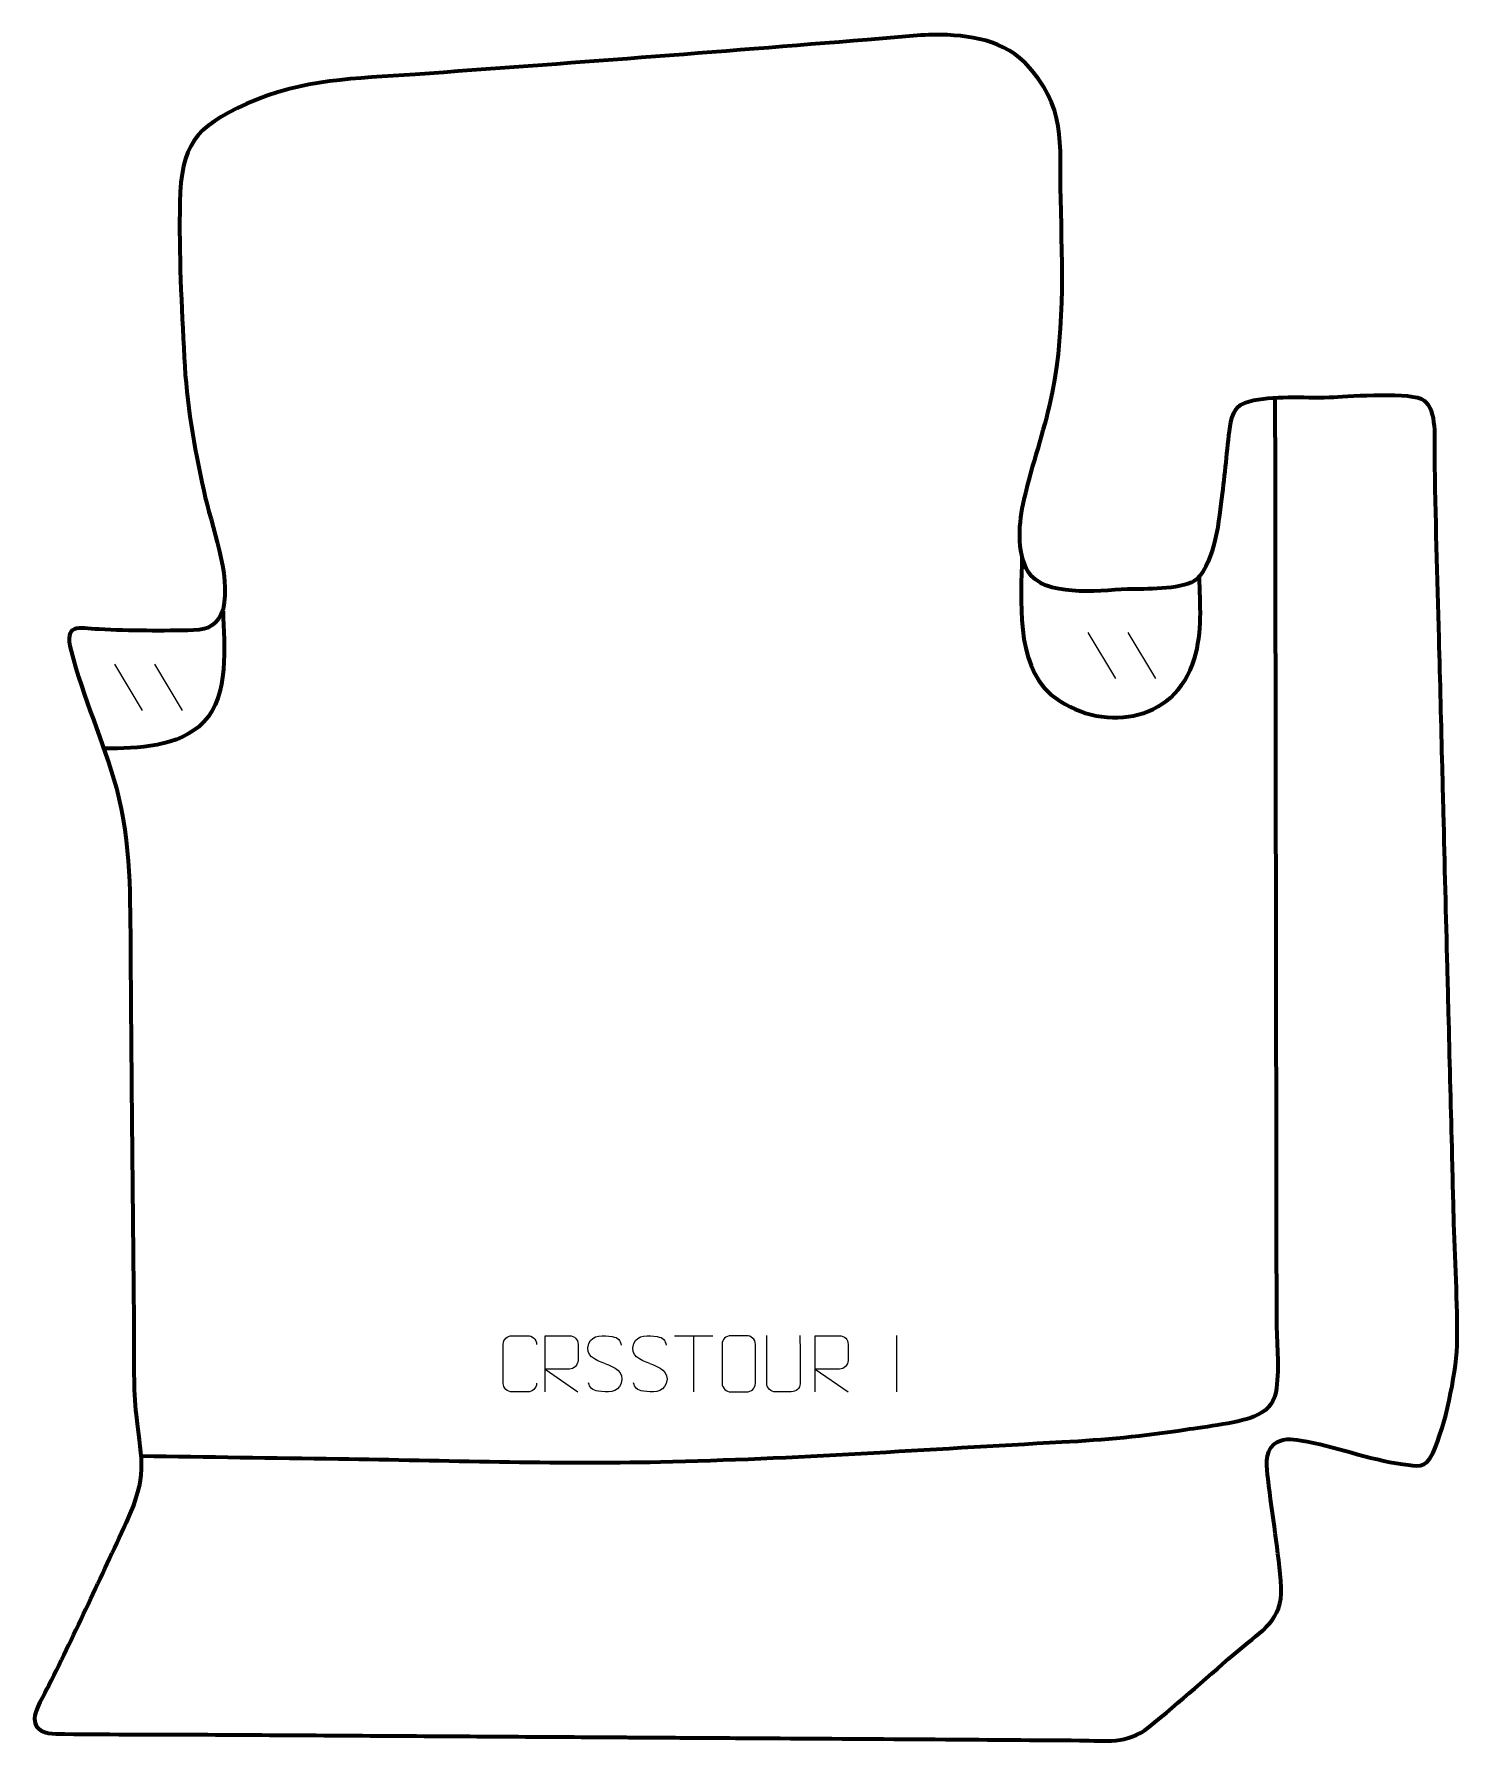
# Model space of a CAD drawing. Header units: millimetres. Extents: x -238 to 395, y -322 to 438.
import ezdxf

# ---------------------------------------------------------------- set-up
doc = ezdxf.new("R2010")
doc.units = ezdxf.units.MM
doc.header["$MEASUREMENT"] = 0
doc.layers.add('layer 2', color=7, linetype='Continuous')
doc.layers.add('layer 3', color=7, linetype='Continuous')

msp = doc.modelspace()

# ---------------------------------------------------------------- linework, layer by layer
at = {"layer": 'layer 2', "color": 142, "lineweight": 158}
for points, knots in [([(313.5, 276.0493), (313.6172, 202.9135), (313.7343, 129.7777), (313.8514, 56.6419), (313.8514, 56.6419), (313.8942, 29.9865), (313.9369, 3.3311), (313.9795, -23.3244), (313.9795, -23.3244), (314.0062, -39.9839), (314.0329, -56.6436), (314.0596, -73.3032), (314.0596, -73.3032), (314.0916, -93.2948), (314.1236, -113.2863), (314.1556, -133.2779), (314.1556, -133.2779), (314.3389, -142.8846), (315.3689, -154.1077), (314.216, -163.5302), (314.216, -163.5302), (313.3604, -169.4533), (311.1824, -172.7168), (305.7774, -175.4408), (305.7774, -175.4408), (298.7097, -179.0028), (282.2539, -180.7501), (273.8457, -182.0624), (273.8457, -182.0624), (255.204, -184.9719), (237.6992, -186.5647), (218.8794, -187.5675), (218.8794, -187.5675), (159.5329, -190.7332), (99.8545, -195.1029), (40.4608, -196.3989), (40.4608, -196.3989), (-7.1844, -197.4384), (-54.8405, -195.7389), (-102.4794, -195.0645), (-102.4794, -195.0645), (-131.6679, -194.6564), (-160.8557, -194.2011), (-190.0434, -193.7394)], [0, 0, 0, 0, 0.08333333, 0.08333333, 0.08333333, 0.08333333, 0.16666667, 0.16666667, 0.16666667, 0.16666667, 0.25, 0.25, 0.25, 0.25, 0.33333333, 0.33333333, 0.33333333, 0.33333333, 0.41666667, 0.41666667, 0.41666667, 0.41666667, 0.5, 0.5, 0.5, 0.5, 0.58333333, 0.58333333, 0.58333333, 0.58333333, 0.66666667, 0.66666667, 0.66666667, 0.66666667, 0.75, 0.75, 0.75, 0.75, 0.83333333, 0.83333333, 0.83333333, 0.83333333, 1, 1, 1, 1]), ([(201.0947, 205.9817), (200.8756, 186.7894), (197.9913, 158.6882), (213.8816, 144.6617), (213.8816, 144.6617), (235.4486, 127.2872), (269.1306, 131.5004), (277.7815, 160.5641), (277.7815, 160.5641), (281.2854, 172.5962), (280.3535, 184.577), (279.9144, 196.8842)], [0, 0, 0, 0, 0.25, 0.25, 0.25, 0.25, 0.5, 0.5, 0.5, 0.5, 1, 1, 1, 1]), ([(-153.8112, 181.7177), (-153.5365, 166.0286), (-150.7342, 144.5429), (-162.5489, 132.2882), (-162.5489, 132.2882), (-173.2563, 121.182), (-191.8982, 120.6977), (-206.3301, 120.6483)], [0, 0, 0, 0, 0.33333333, 0.33333333, 0.33333333, 0.33333333, 1, 1, 1, 1])]:
    msp.add_open_spline(points, degree=3, knots=knots, dxfattribs=at)
at = {"layer": 'layer 3', "color": 22, "lineweight": 158}
msp.add_open_spline([(159.6018, 437.75), (174.3929, 437.983), (191.0709, 436.5097), (202.175, 425.5981), (202.175, 425.5981), (221.1914, 405.5603), (217.7875, 390.0703), (218.3402, 364.7822), (218.3402, 364.7822), (219.0074, 334.3898), (220.5075, 303.0427), (213.499, 273.2575), (213.499, 273.2575), (209.9465, 258.5279), (204.8543, 243.9107), (201.631, 229.2242), (201.631, 229.2242), (199.6586, 219.276), (198.5268, 205.9118), (205.1402, 197.3976), (205.1402, 197.3976), (215.0815, 187.4084), (237.3933, 191.2721), (250.5091, 191.4347), (250.5091, 191.4347), (257.3469, 191.5195), (273.674, 191.386), (278.786, 195.8924), (278.786, 195.8924), (287.0724, 204.1015), (288.6378, 222.5779), (290.0915, 233.8274), (290.0915, 233.8274), (291.4624, 244.4353), (292.0936, 255.0849), (293.7962, 265.6623), (293.7962, 265.6623), (295.1255, 272.0428), (297.8054, 273.942), (304.0429, 275.2212), (304.0429, 275.2212), (314.9569, 277.3865), (328.3669, 276.0846), (339.7266, 276.6437), (339.7266, 276.6437), (347.4774, 277.0497), (374.422, 279.1022), (379.8777, 275.1723), (379.8777, 275.1723), (385.675, 270.6571), (384.4745, 257.8049), (384.5351, 251.0638), (384.5351, 251.0638), (384.7785, 223.9898), (385.759, 196.746), (386.4444, 169.6613), (386.4444, 169.6613), (386.9289, 150.5158), (387.4135, 131.3704), (387.8979, 112.2249), (387.8979, 112.2249), (388.0664, 105.5656), (388.2349, 98.9064), (388.4035, 92.2471), (388.4035, 92.2471), (388.9849, 69.2726), (389.5662, 46.2981), (390.1477, 23.3236), (390.1477, 23.3236), (390.3162, 16.6643), (390.4847, 10.005), (390.6533, 3.3457), (390.6533, 3.3457), (391.1588, -16.6321), (391.6643, -36.6099), (392.1699, -56.5877), (392.1699, -56.5877), (392.3384, -63.247), (392.507, -69.9063), (392.6755, -76.5656), (392.6755, -76.5656), (392.7598, -79.8953), (392.844, -83.2249), (392.9283, -86.5545), (392.9283, -86.5545), (393.4404, -105.7614), (394.7405, -125.4113), (394.472, -144.5748), (394.472, -144.5748), (393.6355, -158.7207), (389.376, -179.6817), (383.6029, -192.5767), (383.6029, -192.5767), (380.3741, -199.4338), (376.9279, -198.1417), (370.3228, -197.2774), (370.3228, -197.2774), (354.8825, -195.257), (340.1768, -189.139), (324.9621, -186.7174), (324.9621, -186.7174), (320.6971, -186.0386), (316.5965, -185.5821), (312.9442, -188.4217), (312.9442, -188.4217), (308.8122, -191.9555), (309.9562, -199.052), (310.4547, -203.8819), (310.4547, -203.8819), (312.2353, -219.8415), (315.2953, -236.1586), (316.2894, -252.1145), (316.2894, -252.1145), (316.8532, -266.4764), (307.776, -271.2315), (297.9934, -279.523), (297.9934, -279.523), (284.4743, -290.9815), (271.3456, -302.864), (257.5969, -314.0585), (257.5969, -314.0585), (247.6627, -321.9624), (238.4955, -320.0325), (226.7116, -319.9917), (226.7116, -319.9917), (206.8861, -319.9231), (187.0224, -319.6882), (167.1907, -319.5604), (167.1907, -319.5604), (142.711, -319.4027), (118.2315, -319.2449), (93.7519, -319.0872), (93.7519, -319.0872), (90.4214, -319.0657), (87.0908, -319.0442), (83.7603, -319.0228), (83.7603, -319.0228), (77.0992, -318.9799), (70.4381, -318.937), (63.777, -318.8941), (63.777, -318.8941), (53.9519, -318.8307), (44.1267, -318.7674), (34.3016, -318.7041), (34.3016, -318.7041), (31.3041, -318.6848), (28.3066, -318.6655), (25.3091, -318.6462), (25.3091, -318.6462), (21.9786, -318.6247), (18.648, -318.6032), (15.3175, -318.5817), (15.3175, -318.5817), (11.9869, -318.5603), (8.6564, -318.5388), (5.3258, -318.5174), (5.3258, -318.5174), (-11.1605, -318.4112), (-27.6467, -318.3049), (-44.133, -318.1987), (-44.133, -318.1987), (-47.4635, -318.1772), (-50.7941, -318.1558), (-54.1246, -318.1343), (-54.1246, -318.1343), (-90.7607, -317.8982), (-127.3967, -317.6621), (-164.0329, -317.426), (-164.0329, -317.426), (-185.3676, -317.29), (-206.8108, -317.4315), (-228.1273, -317.0989), (-228.1273, -317.0989), (-232.6746, -316.9821), (-237.3768, -315.959), (-237.5855, -310.4443), (-237.5855, -310.4443), (-237.7255, -306.7415), (-233.0811, -299.2506), (-231.2693, -295.6438), (-231.2693, -295.6438), (-219.3385, -271.8152), (-208.1149, -247.4305), (-196.8441, -223.2715), (-196.8441, -223.2715), (-187.2684, -201.5784), (-190.02, -197.7594), (-192.4797, -175.4086), (-192.4797, -175.4086), (-193.749, -163.8756), (-193.3338, -151.0982), (-193.436, -139.4115), (-193.436, -139.4115), (-193.7847, -99.6214), (-194.2333, -59.8329), (-194.5652, -20.0423), (-194.5652, -20.0423), (-194.6736, -7.054), (-194.7819, 5.9344), (-194.8903, 18.9226), (-194.8903, 18.9226), (-194.9181, 22.253), (-194.9459, 25.5833), (-194.9736, 28.9137), (-194.9736, 28.9137), (-195.1268, 54.1016), (-194.6691, 78.4035), (-201.2266, 102.9846), (-201.2266, 102.9846), (-207.0634, 123.6235), (-215.9456, 143.4026), (-221.3469, 164.0698), (-221.3469, 164.0698), (-224.5735, 176.4159), (-218.2576, 174.1803), (-208.9021, 173.5993), (-208.9021, 173.5993), (-195.1611, 172.9781), (-180.6416, 172.7686), (-166.8989, 173.2187), (-166.8989, 173.2187), (-159.8747, 173.4488), (-156.2829, 175.7518), (-153.8361, 182.4963), (-153.8361, 182.4963), (-150.2154, 198.1448), (-159.069, 219.4832), (-162.4344, 235.1713), (-162.4344, 235.1713), (-166.7851, 255.4769), (-170.0117, 273.5416), (-171.1021, 294.3685), (-171.1021, 294.3685), (-172.2916, 317.0873), (-173.4811, 340.5864), (-173.0171, 363.312), (-173.0171, 363.312), (-172.4985, 388.7091), (-166.414, 396.7181), (-143.3884, 407.0351), (-143.3884, 407.0351), (-118.2883, 418.2164), (-95.1063, 418.2107), (-68.4067, 420.1227), (-68.4067, 420.1227), (-1.498, 424.979), (65.5125, 430.0072), (132.3661, 435.5438), (132.3661, 435.5438), (141.4453, 436.2958), (150.5119, 437.127), (159.6018, 437.75)], degree=3, knots=[0, 0, 0, 0, 0.015625, 0.015625, 0.015625, 0.015625, 0.03125, 0.03125, 0.03125, 0.03125, 0.046875, 0.046875, 0.046875, 0.046875, 0.0625, 0.0625, 0.0625, 0.0625, 0.078125, 0.078125, 0.078125, 0.078125, 0.09375, 0.09375, 0.09375, 0.09375, 0.109375, 0.109375, 0.109375, 0.109375, 0.125, 0.125, 0.125, 0.125, 0.140625, 0.140625, 0.140625, 0.140625, 0.15625, 0.15625, 0.15625, 0.15625, 0.171875, 0.171875, 0.171875, 0.171875, 0.1875, 0.1875, 0.1875, 0.1875, 0.203125, 0.203125, 0.203125, 0.203125, 0.21875, 0.21875, 0.21875, 0.21875, 0.234375, 0.234375, 0.234375, 0.234375, 0.25, 0.25, 0.25, 0.25, 0.265625, 0.265625, 0.265625, 0.265625, 0.28125, 0.28125, 0.28125, 0.28125, 0.296875, 0.296875, 0.296875, 0.296875, 0.3125, 0.3125, 0.3125, 0.3125, 0.328125, 0.328125, 0.328125, 0.328125, 0.34375, 0.34375, 0.34375, 0.34375, 0.359375, 0.359375, 0.359375, 0.359375, 0.375, 0.375, 0.375, 0.375, 0.390625, 0.390625, 0.390625, 0.390625, 0.40625, 0.40625, 0.40625, 0.40625, 0.421875, 0.421875, 0.421875, 0.421875, 0.4375, 0.4375, 0.4375, 0.4375, 0.453125, 0.453125, 0.453125, 0.453125, 0.46875, 0.46875, 0.46875, 0.46875, 0.484375, 0.484375, 0.484375, 0.484375, 0.5, 0.5, 0.5, 0.5, 0.515625, 0.515625, 0.515625, 0.515625, 0.53125, 0.53125, 0.53125, 0.53125, 0.546875, 0.546875, 0.546875, 0.546875, 0.5625, 0.5625, 0.5625, 0.5625, 0.578125, 0.578125, 0.578125, 0.578125, 0.59375, 0.59375, 0.59375, 0.59375, 0.609375, 0.609375, 0.609375, 0.609375, 0.625, 0.625, 0.625, 0.625, 0.640625, 0.640625, 0.640625, 0.640625, 0.65625, 0.65625, 0.65625, 0.65625, 0.671875, 0.671875, 0.671875, 0.671875, 0.6875, 0.6875, 0.6875, 0.6875, 0.703125, 0.703125, 0.703125, 0.703125, 0.71875, 0.71875, 0.71875, 0.71875, 0.734375, 0.734375, 0.734375, 0.734375, 0.75, 0.75, 0.75, 0.75, 0.765625, 0.765625, 0.765625, 0.765625, 0.78125, 0.78125, 0.78125, 0.78125, 0.796875, 0.796875, 0.796875, 0.796875, 0.8125, 0.8125, 0.8125, 0.8125, 0.828125, 0.828125, 0.828125, 0.828125, 0.84375, 0.84375, 0.84375, 0.84375, 0.859375, 0.859375, 0.859375, 0.859375, 0.875, 0.875, 0.875, 0.875, 0.890625, 0.890625, 0.890625, 0.890625, 0.90625, 0.90625, 0.90625, 0.90625, 0.921875, 0.921875, 0.921875, 0.921875, 0.9375, 0.9375, 0.9375, 0.9375, 0.953125, 0.953125, 0.953125, 0.953125, 0.96875, 0.96875, 0.96875, 0.96875, 1, 1, 1, 1], dxfattribs=at)
at = {"layer": 'layer 3', "color": 250, "lineweight": 9}
for points in [[(230.3552, 172.2456), (230.3552, 172.2456), (242.7195, 151.7013), (242.7195, 151.7013)], [(248.0851, 172.2456), (248.0851, 172.2456), (260.4494, 151.7013), (260.4494, 151.7013)], [(-202.0595, 158.1345), (-202.0595, 158.1345), (-189.6952, 137.5902), (-189.6952, 137.5902)], [(-184.3296, 158.1345), (-184.3296, 158.1345), (-171.9653, 137.5902), (-171.9653, 137.5902)], [(46.8068, -140.2514), (46.8068, -140.2514), (63.794, -140.2514), (63.794, -140.2514)], [(55.3006, -165.1814), (55.3006, -165.1814), (55.3006, -140.2279), (55.3006, -140.2279)], [(145.3971, -140.1887), (145.3971, -140.1887), (145.3971, -165.1628), (145.3971, -165.1628)]]:
    msp.add_open_spline(points, degree=3, dxfattribs=at)
for points, knots in [([(-14.4949, -161.3634), (-14.6347, -163.6868), (-16.3119, -165.1664), (-18.4596, -165.1772), (-18.4596, -165.1772), (-20.7915, -165.1768), (-23.1234, -165.1768), (-25.4549, -165.1772), (-25.4549, -165.1772), (-27.3799, -165.2826), (-29.352, -163.3981), (-29.3408, -161.3808), (-29.3408, -161.3808), (-29.3404, -155.6107), (-29.3404, -149.841), (-29.3408, -144.0717), (-29.3408, -144.0717), (-29.3366, -141.9336), (-27.5899, -140.2144), (-25.4375, -140.2279), (-25.4375, -140.2279), (-23.1118, -140.2279), (-20.7857, -140.2279), (-18.4596, -140.2279), (-18.4596, -140.2279), (-16.513, -140.1924), (-14.5216, -141.6839), (-14.4949, -144.1215)], [0, 0, 0, 0, 0.125, 0.125, 0.125, 0.125, 0.25, 0.25, 0.25, 0.25, 0.375, 0.375, 0.375, 0.375, 0.5, 0.5, 0.5, 0.5, 0.625, 0.625, 0.625, 0.625, 0.75, 0.75, 0.75, 0.75, 1, 1, 1, 1]), ([(-10.7912, -165.1777), (-10.7912, -165.1777), (-10.7912, -140.2242), (-10.7912, -140.2242), (-10.7912, -140.2242), (-7.1964, -140.2242), (-3.6009, -140.2242), (-0.0057, -140.2242), (-0.0057, -140.2242), (2.3196, -140.2619), (3.8769, -141.7519), (3.8728, -144.1183), (3.8728, -144.1183), (3.8724, -146.1538), (3.8724, -149.2132), (3.8728, -151.2492), (3.8728, -151.2492), (3.8663, -153.1247), (2.054, -155.0665), (0.0445, -155.0856), (0.0445, -155.0856), (0.0445, -155.0856), (-10.7912, -155.0856), (-10.7912, -155.0856), (-10.7912, -155.0856), (-10.7912, -155.0856), (3.8635, -165.1777), (3.8635, -165.1777)], [0, 0, 0, 0, 0.125, 0.125, 0.125, 0.125, 0.25, 0.25, 0.25, 0.25, 0.375, 0.375, 0.375, 0.375, 0.5, 0.5, 0.5, 0.5, 0.625, 0.625, 0.625, 0.625, 0.75, 0.75, 0.75, 0.75, 1, 1, 1, 1]), ([(15.815, -152.5314), (11.5667, -151.061), (6.6586, -149.2652), (8.6637, -143.7449), (8.6637, -143.7449), (10.1672, -139.605), (15.3808, -139.9935), (18.9844, -140.5946), (18.9844, -140.5946), (21.845, -141.0718), (22.7097, -142.285), (23.0203, -144.3691)], [0, 0, 0, 0, 0.25, 0.25, 0.25, 0.25, 0.5, 0.5, 0.5, 0.5, 1, 1, 1, 1]), ([(35.815, -152.5314), (31.5667, -151.061), (26.6586, -149.2652), (28.6637, -143.7449), (28.6637, -143.7449), (30.1672, -139.605), (35.3808, -139.9935), (38.9844, -140.5946), (38.9844, -140.5946), (41.845, -141.0718), (42.7097, -142.285), (43.0203, -144.3691)], [0, 0, 0, 0, 0.25, 0.25, 0.25, 0.25, 0.5, 0.5, 0.5, 0.5, 1, 1, 1, 1]), ([(71.7808, -140.2282), (74.1065, -140.2282), (76.4326, -140.2282), (78.7587, -140.2282), (78.7587, -140.2282), (80.7053, -140.1926), (82.6967, -141.6842), (82.7234, -144.1218), (82.7234, -144.1218), (82.723, -149.8687), (82.723, -155.616), (82.7234, -161.3637), (82.7234, -161.3637), (82.5836, -163.6871), (80.9064, -165.1667), (78.7587, -165.1775), (78.7587, -165.1775), (76.4268, -165.1771), (74.0949, -165.1771), (71.7634, -165.1775), (71.7634, -165.1775), (69.8384, -165.2829), (67.8663, -163.3984), (67.8775, -161.3811), (67.8775, -161.3811), (67.8778, -155.611), (67.8778, -149.8413), (67.8775, -144.072), (67.8775, -144.072), (67.8817, -141.9339), (69.6284, -140.2147), (71.7808, -140.2282)], [0, 0, 0, 0, 0.11111111, 0.11111111, 0.11111111, 0.11111111, 0.22222222, 0.22222222, 0.22222222, 0.22222222, 0.33333333, 0.33333333, 0.33333333, 0.33333333, 0.44444444, 0.44444444, 0.44444444, 0.44444444, 0.55555556, 0.55555556, 0.55555556, 0.55555556, 0.66666667, 0.66666667, 0.66666667, 0.66666667, 0.77777778, 0.77777778, 0.77777778, 0.77777778, 1, 1, 1, 1]), ([(102.4886, -140.1948), (102.4882, -145.7343), (102.584, -155.9361), (102.5844, -161.4765), (102.5844, -161.4765), (102.4446, -163.716), (100.7674, -165.1422), (98.6197, -165.1527), (98.6197, -165.1527), (96.2878, -165.1523), (93.9559, -165.1523), (91.6244, -165.1527), (91.6244, -165.1527), (89.6994, -165.2542), (87.7273, -163.4377), (87.7385, -161.4932), (87.7385, -161.4932), (87.7388, -155.9313), (87.8342, -145.7559), (87.8338, -140.1948)], [0, 0, 0, 0, 0.16666667, 0.16666667, 0.16666667, 0.16666667, 0.33333333, 0.33333333, 0.33333333, 0.33333333, 0.5, 0.5, 0.5, 0.5, 0.66666667, 0.66666667, 0.66666667, 0.66666667, 1, 1, 1, 1]), ([(109.2088, -165.1777), (109.2088, -165.1777), (109.2088, -140.2242), (109.2088, -140.2242), (109.2088, -140.2242), (112.8036, -140.2242), (116.3991, -140.2242), (119.9943, -140.2242), (119.9943, -140.2242), (122.3196, -140.2619), (123.8769, -141.7519), (123.8728, -144.1183), (123.8728, -144.1183), (123.8724, -146.1538), (123.8724, -149.2132), (123.8728, -151.2492), (123.8728, -151.2492), (123.8663, -153.1247), (122.054, -155.0665), (120.0445, -155.0856), (120.0445, -155.0856), (120.0445, -155.0856), (109.2088, -155.0856), (109.2088, -155.0856), (109.2088, -155.0856), (109.2088, -155.0856), (123.8635, -165.1777), (123.8635, -165.1777)], [0, 0, 0, 0, 0.125, 0.125, 0.125, 0.125, 0.25, 0.25, 0.25, 0.25, 0.375, 0.375, 0.375, 0.375, 0.5, 0.5, 0.5, 0.5, 0.625, 0.625, 0.625, 0.625, 0.75, 0.75, 0.75, 0.75, 1, 1, 1, 1]), ([(15.815, -152.5315), (19.8336, -154.1782), (24.8631, -156.0665), (23.0291, -161.4268), (23.0291, -161.4268), (21.5693, -165.6932), (16.6585, -165.4365), (12.9324, -164.8818), (12.9324, -164.8818), (10.1824, -164.472), (8.9615, -163.2585), (8.5835, -161.1463)], [0, 0, 0, 0, 0.25, 0.25, 0.25, 0.25, 0.5, 0.5, 0.5, 0.5, 1, 1, 1, 1]), ([(35.815, -152.5315), (39.8336, -154.1782), (44.8631, -156.0665), (43.0291, -161.4268), (43.0291, -161.4268), (41.5693, -165.6932), (36.6585, -165.4365), (32.9324, -164.8818), (32.9324, -164.8818), (30.1824, -164.472), (28.9615, -163.2585), (28.5835, -161.1463)], [0, 0, 0, 0, 0.25, 0.25, 0.25, 0.25, 0.5, 0.5, 0.5, 0.5, 1, 1, 1, 1])]:
    msp.add_open_spline(points, degree=3, knots=knots, dxfattribs=at)

doc.saveas('drawing.dxf')
